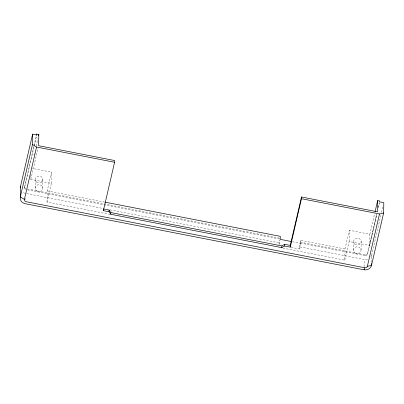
<?xml version="1.0" encoding="UTF-8"?>
<svg xmlns="http://www.w3.org/2000/svg" width="404" height="404" viewBox="0 0 404 404"><rect width="100%" height="100%" fill="white"/><g stroke="black" fill="none" stroke-linecap="round" stroke-linejoin="round"><path stroke-width="0.3" stroke-dasharray="2.02 1.52" d="M24.553 187.82L24.568 186.956M25.699 189.425A2.101 1.914 0.9 0 1 24.599 187.325L33.926 146.263M25.255 199.43L25.275 198.213M110.171 214.413L47.026 202.091L51.358 183.386L30.825 179.381L30.901 174.392M35.193 188.32L35.325 179.684M42.738 187.971L42.875 179.336M47.026 202.091L47.202 190.865L51.535 172.16L32.209 168.387M51.358 183.386L51.535 172.16M278.947 244.43L279.593 240.138M291.021 247.324L299.475 248.975L299.51 246.814L300.823 240.34L344.976 248.955L344.799 260.181L282.891 248.101M299.475 248.975L300.778 243.365L300.823 240.34M349.137 241.476L349.314 230.245L369.847 234.254L369.675 245.481L349.137 241.476L344.799 260.181M353.505 250.414L353.641 241.779M361.05 250.066L361.186 241.425M364.085 266.751L364.201 259.434L299.51 246.814M300.379 243.072L365.065 255.692L365.08 254.828A2.101 1.914 0.9 0 0 367.569 253.358L376.599 214.383M365.065 255.692A2.101 1.914 0.9 0 0 367.554 254.222L367.569 253.358M371.549 262.337L371.66 255.025L380.977 214.827M34.067 145.652L36.325 135.911M24.599 187.325L34.052 146.516M34.194 145.91L36.592 135.557M33.976 155.298L34.406 153.459M36.108 146.117L37.809 138.769M30.825 179.381L38.057 148.157M279.068 244.405L279.982 240.481M344.976 248.955L349.314 230.245M369.847 234.254L374.675 213.438M378.296 207.07L379.285 202.808M367.554 254.222L376.871 214.024M378.28 207.934L379.553 202.454M369.675 245.481L376.907 214.256M381.543 212.393L382.81 206.909M47.202 190.865L104.702 202.081M27.467 188.971L279.856 238.203M300.389 242.208L365.08 254.828M27.452 189.835L279.841 239.067M292.319 241.713L300.778 243.365M26.588 193.577L103.293 208.54M110.095 209.868L278.972 242.809M371.66 255.025A6.297 5.737 0.9 0 1 370.185 257.671M367.453 259.282A6.297 5.737 0.9 0 1 364.201 259.434M25.351 193.334A6.297 5.737 0.9 0 1 22.442 191.981M25.715 188.562A2.101 1.914 0.9 0 1 24.609 186.461M36.577 182.068A3.777 3.444 0.9 0 0 42.799 180.229A3.777 3.444 0.9 0 0 37.925 176.235A3.777 3.444 0.9 0 0 36.577 182.068M36.441 190.703A3.777 3.444 0.9 0 0 42.662 188.87A3.777 3.444 0.9 0 0 37.789 184.87A3.777 3.444 0.9 0 0 36.441 190.703M354.889 244.157A3.777 3.444 0.9 0 0 361.11 242.324A3.777 3.444 0.9 0 0 356.242 238.325A3.777 3.444 0.9 0 0 354.889 244.157M354.752 252.793A3.777 3.444 0.9 0 0 360.974 250.96A3.777 3.444 0.9 0 0 356.106 246.96A3.777 3.444 0.9 0 0 354.752 252.793"/><path stroke-width="0.61" d="M377.654 200.581L377.477 211.807L301.49 196.985L301.465 198.712L290.244 247.127L284.532 246.016L281.861 247.657L110.787 214.287L109.075 211.787L103.363 210.676L114.585 162.262L114.61 160.534L38.627 145.713L38.804 134.482L36.749 134.083L36.734 134.946L32.628 134.143L20.488 186.522L20.326 196.884A6.297 5.737 0.9 0 0 25.189 203.697L364.039 269.796A6.297 5.737 0.9 0 0 371.498 265.388L383.638 213.009L383.8 202.646L379.694 201.843L379.704 200.98L377.654 200.581L375.099 211.6M371.529 263.56L371.498 265.388L367.362 266.312A2.101 1.914 0.9 0 1 364.878 267.786L26.028 201.687A2.101 1.914 0.9 0 1 24.407 199.414L20.326 196.884L32.466 144.511L32.628 134.143M103.363 210.676L103.384 209.524M109.075 211.787L109.1 210.06L103.389 208.949M110.787 214.287L110.817 212.56L109.1 210.06M281.861 247.657L281.886 245.93L284.562 244.289L290.269 245.4L290.244 247.127M284.532 246.016L284.562 244.289M36.466 135.3L36.749 134.083M38.521 135.709L38.804 134.482M24.407 199.414L36.547 147.036L32.466 144.511M290.269 245.4L301.49 196.985M367.362 266.312L379.502 213.938L383.638 213.009M364.039 269.796L364.878 267.786M36.547 147.036L114.585 162.262M301.465 198.712L379.502 213.938M105.318 202.202L280.29 236.335L280.24 239.355L291.718 241.597M110.817 212.56L281.886 245.93M20.362 188.017A6.297 5.737 0.9 0 1 20.488 186.522"/></g></svg>
